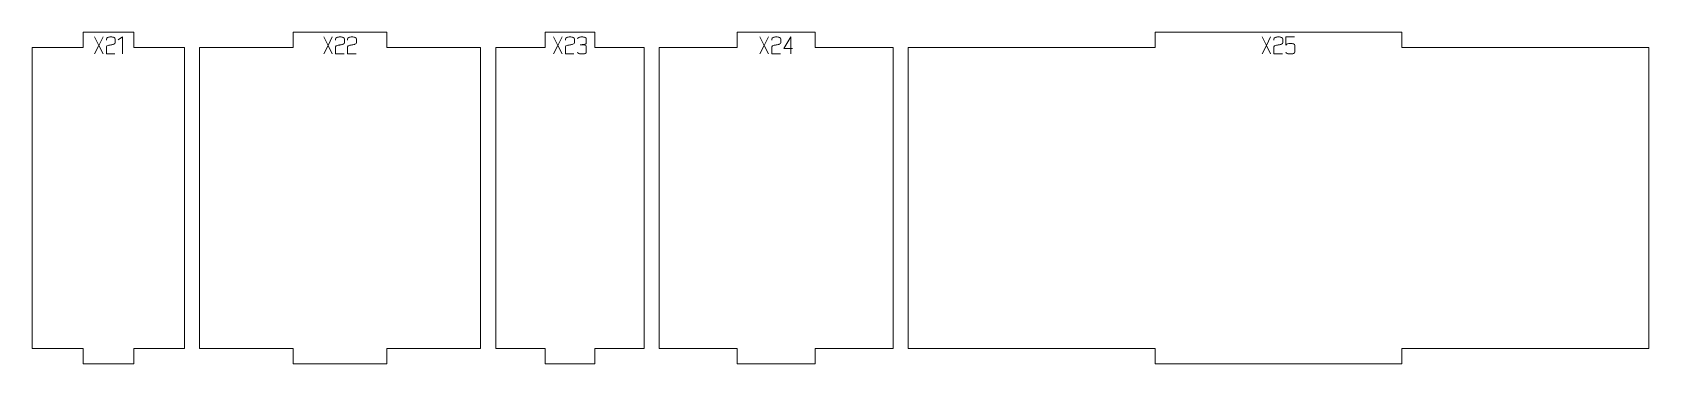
# Model space of a CAD drawing. Header units: centimetres. Extents: x -249 to 275, y -506 to 461.
# Drawn here: x 163.62 to 195.8, y -339.21 to -332.61 of the extents above; entities that cross this region are included whole.
import ezdxf

# ---------------------------------------------------------------- set-up
doc = ezdxf.new("R2010")
doc.units = ezdxf.units.CM
doc.header["$MEASUREMENT"] = 0
doc.layers.add('Capa 1', color=7, linetype='Continuous')

msp = doc.modelspace()

# ---------------------------------------------------------------- linework, layer by layer
at = {"layer": 'Capa 1', "color": 1, "lineweight": 9}
for points in [[(163.62475, -332.90868), (163.62475, -332.90868), (163.62475, -338.90868), (163.62475, -338.90868), (163.62475, -338.90868), (164.63491, -338.90868), (164.63491, -338.90868), (164.63491, -338.90868), (164.63491, -339.20868), (164.63491, -339.20868), (164.63491, -339.20868), (165.64508, -339.20868), (165.64508, -339.20868), (165.64508, -339.20868), (165.64508, -338.90868), (165.64508, -338.90868), (165.64508, -338.90868), (166.65524, -338.90868), (166.65524, -338.90868), (166.65524, -338.90868), (166.65524, -332.90868), (166.65524, -332.90868), (166.65524, -332.90868), (165.64508, -332.90868), (165.64508, -332.90868), (165.64508, -332.90868), (165.64508, -332.60868), (165.64508, -332.60868), (165.64508, -332.60868), (164.63491, -332.60868), (164.63491, -332.60868), (164.63491, -332.60868), (164.63491, -332.90868), (164.63491, -332.90868), (164.63491, -332.90868), (163.62475, -332.90868), (163.62475, -332.90868)], [(166.95524, -332.90868), (166.95524, -332.90868), (166.95524, -338.90868), (166.95524, -338.90868), (166.95524, -338.90868), (168.8197, -338.90868), (168.8197, -338.90868), (168.8197, -338.90868), (168.8197, -339.20868), (168.8197, -339.20868), (168.8197, -339.20868), (170.68417, -339.20868), (170.68417, -339.20868), (170.68417, -339.20868), (170.68417, -338.90868), (170.68417, -338.90868), (170.68417, -338.90868), (172.54863, -338.90868), (172.54863, -338.90868), (172.54863, -338.90868), (172.54863, -332.90868), (172.54863, -332.90868), (172.54863, -332.90868), (170.68417, -332.90868), (170.68417, -332.90868), (170.68417, -332.90868), (170.68417, -332.60868), (170.68417, -332.60868), (170.68417, -332.60868), (168.8197, -332.60868), (168.8197, -332.60868), (168.8197, -332.60868), (168.8197, -332.90868), (168.8197, -332.90868), (168.8197, -332.90868), (166.95524, -332.90868), (166.95524, -332.90868)], [(172.84863, -332.90868), (172.84863, -332.90868), (172.84863, -338.90868), (172.84863, -338.90868), (172.84863, -338.90868), (173.83439, -338.90868), (173.83439, -338.90868), (173.83439, -338.90868), (173.83439, -339.20868), (173.83439, -339.20868), (173.83439, -339.20868), (174.82015, -339.20868), (174.82015, -339.20868), (174.82015, -339.20868), (174.82015, -338.90868), (174.82015, -338.90868), (174.82015, -338.90868), (175.80591, -338.90868), (175.80591, -338.90868), (175.80591, -338.90868), (175.80591, -332.90868), (175.80591, -332.90868), (175.80591, -332.90868), (174.82015, -332.90868), (174.82015, -332.90868), (174.82015, -332.90868), (174.82015, -332.60868), (174.82015, -332.60868), (174.82015, -332.60868), (173.83439, -332.60868), (173.83439, -332.60868), (173.83439, -332.60868), (173.83439, -332.90868), (173.83439, -332.90868), (173.83439, -332.90868), (172.84863, -332.90868), (172.84863, -332.90868)], [(176.10591, -332.90868), (176.10591, -332.90868), (176.10591, -338.90868), (176.10591, -338.90868), (176.10591, -338.90868), (177.65744, -338.90868), (177.65744, -338.90868), (177.65744, -338.90868), (177.65744, -339.20868), (177.65744, -339.20868), (177.65744, -339.20868), (179.20897, -339.20868), (179.20897, -339.20868), (179.20897, -339.20868), (179.20897, -338.90868), (179.20897, -338.90868), (179.20897, -338.90868), (180.7605, -338.90868), (180.7605, -338.90868), (180.7605, -338.90868), (180.7605, -332.90868), (180.7605, -332.90868), (180.7605, -332.90868), (179.20897, -332.90868), (179.20897, -332.90868), (179.20897, -332.90868), (179.20897, -332.60868), (179.20897, -332.60868), (179.20897, -332.60868), (177.65744, -332.60868), (177.65744, -332.60868), (177.65744, -332.60868), (177.65744, -332.90868), (177.65744, -332.90868), (177.65744, -332.90868), (176.10591, -332.90868), (176.10591, -332.90868)], [(181.0605, -332.90868), (181.0605, -332.90868), (181.0605, -338.90868), (181.0605, -338.90868), (181.0605, -338.90868), (185.97421, -338.90868), (185.97421, -338.90868), (185.97421, -338.90868), (185.97421, -339.20868), (185.97421, -339.20868), (185.97421, -339.20868), (190.88791, -339.20868), (190.88791, -339.20868), (190.88791, -339.20868), (190.88791, -338.90868), (190.88791, -338.90868), (190.88791, -338.90868), (195.80161, -338.90868), (195.80161, -338.90868), (195.80161, -338.90868), (195.80161, -332.90868), (195.80161, -332.90868), (195.80161, -332.90868), (190.88791, -332.90868), (190.88791, -332.90868), (190.88791, -332.90868), (190.88791, -332.60868), (190.88791, -332.60868), (190.88791, -332.60868), (185.97421, -332.60868), (185.97421, -332.60868), (185.97421, -332.60868), (185.97421, -332.90868), (185.97421, -332.90868), (185.97421, -332.90868), (181.0605, -332.90868), (181.0605, -332.90868)]]:
    msp.add_open_spline(points, degree=3, knots=[0, 0, 0, 0, 0.08333333, 0.08333333, 0.08333333, 0.16666667, 0.16666667, 0.16666667, 0.25, 0.25, 0.25, 0.33333333, 0.33333333, 0.33333333, 0.41666667, 0.41666667, 0.41666667, 0.5, 0.5, 0.5, 0.58333333, 0.58333333, 0.58333333, 0.66666667, 0.66666667, 0.66666667, 0.75, 0.75, 0.75, 0.83333333, 0.83333333, 0.83333333, 0.91666667, 0.91666667, 0.91666667, 1, 1, 1, 1], dxfattribs=at)
at = {"layer": 'Capa 1', "color": 114, "lineweight": 9}
for points, knots in [([(164.94737, -332.87009), (164.94737, -332.87009), (165.03282, -333.04048), (165.03282, -333.04048), (165.03282, -333.04048), (164.94737, -332.87009), (164.94737, -332.87009), (164.94737, -332.87009), (164.86193, -333.04048), (164.86193, -333.04048), (164.86193, -333.04048), (164.94737, -332.87009), (164.94737, -332.87009), (164.94737, -332.87009), (164.86193, -332.6997), (164.86193, -332.6997), (164.86193, -332.6997), (164.94737, -332.87009), (164.94737, -332.87009), (164.94737, -332.87009), (165.03282, -332.6997), (165.03282, -332.6997), (165.03282, -332.6997), (164.94737, -332.87009), (164.94737, -332.87009)], [0, 0, 0, 0, 0.125, 0.125, 0.125, 0.25, 0.25, 0.25, 0.375, 0.375, 0.375, 0.5, 0.5, 0.5, 0.625, 0.625, 0.625, 0.75, 0.75, 0.75, 0.875, 0.875, 0.875, 1, 1, 1, 1]), ([(165.09851, -333.04048), (165.09851, -333.04048), (165.09851, -332.89775), (165.09851, -332.89775), (165.09949, -332.8849), (165.11118, -332.87503), (165.13357, -332.86811), (165.14279, -332.86745), (165.1516, -332.86638), (165.16, -332.8649), (165.16839, -332.86342), (165.17687, -332.86186), (165.18543, -332.86021), (165.20124, -332.85758), (165.21334, -332.85544), (165.22173, -332.85379), (165.23013, -332.85214), (165.23828, -332.85), (165.24618, -332.84737), (165.26659, -332.8398), (165.2768, -332.83008), (165.2768, -332.81823), (165.2768, -332.81823), (165.2768, -332.73773), (165.2768, -332.73773), (165.2768, -332.72719), (165.26832, -332.71822), (165.25137, -332.71081), (165.23441, -332.7034), (165.21325, -332.6997), (165.1879, -332.6997), (165.16255, -332.6997), (165.14139, -332.7034), (165.12444, -332.71081), (165.10748, -332.71822), (165.099, -332.72719), (165.099, -332.73773), (165.099, -332.73773), (165.099, -332.76193), (165.099, -332.76193), (165.099, -332.76193), (165.099, -332.73773), (165.099, -332.73773), (165.099, -332.72719), (165.10748, -332.71822), (165.12444, -332.71081), (165.14139, -332.7034), (165.16255, -332.6997), (165.1879, -332.6997), (165.21325, -332.6997), (165.23441, -332.7034), (165.25137, -332.71081), (165.26832, -332.71822), (165.2768, -332.72719), (165.2768, -332.73773), (165.2768, -332.73773), (165.2768, -332.81823), (165.2768, -332.81823), (165.2768, -332.83008), (165.26659, -332.8398), (165.24618, -332.84737), (165.23828, -332.85), (165.23013, -332.85214), (165.22173, -332.85379), (165.21334, -332.85544), (165.20124, -332.85758), (165.18543, -332.86021), (165.17687, -332.86186), (165.16839, -332.86342), (165.16, -332.8649), (165.1516, -332.86638), (165.14279, -332.86745), (165.13357, -332.86811), (165.11118, -332.87503), (165.09949, -332.8849), (165.09851, -332.89775), (165.09851, -332.89775), (165.09851, -333.04048), (165.09851, -333.04048), (165.09851, -333.04048), (165.26742, -333.04048), (165.26742, -333.04048), (165.26742, -333.04048), (165.09851, -333.04048), (165.09851, -333.04048)], [0, 0, 0, 0, 0.03571429, 0.03571429, 0.03571429, 0.07142857, 0.07142857, 0.07142857, 0.10714286, 0.10714286, 0.10714286, 0.14285714, 0.14285714, 0.14285714, 0.17857143, 0.17857143, 0.17857143, 0.21428571, 0.21428571, 0.21428571, 0.25, 0.25, 0.25, 0.28571429, 0.28571429, 0.28571429, 0.32142857, 0.32142857, 0.32142857, 0.35714286, 0.35714286, 0.35714286, 0.39285714, 0.39285714, 0.39285714, 0.42857143, 0.42857143, 0.42857143, 0.46428571, 0.46428571, 0.46428571, 0.5, 0.5, 0.5, 0.53571429, 0.53571429, 0.53571429, 0.57142857, 0.57142857, 0.57142857, 0.60714286, 0.60714286, 0.60714286, 0.64285714, 0.64285714, 0.64285714, 0.67857143, 0.67857143, 0.67857143, 0.71428571, 0.71428571, 0.71428571, 0.75, 0.75, 0.75, 0.78571429, 0.78571429, 0.78571429, 0.82142857, 0.82142857, 0.82142857, 0.85714286, 0.85714286, 0.85714286, 0.89285714, 0.89285714, 0.89285714, 0.92857143, 0.92857143, 0.92857143, 0.96428571, 0.96428571, 0.96428571, 1, 1, 1, 1]), ([(165.41806, -332.6992), (165.41806, -332.6992), (165.33607, -332.756), (165.33607, -332.756), (165.33607, -332.756), (165.41806, -332.6992), (165.41806, -332.6992), (165.41806, -332.6992), (165.41806, -333.04048), (165.41806, -333.04048), (165.41806, -333.04048), (165.41806, -332.6992), (165.41806, -332.6992)], [0, 0, 0, 0, 0.25, 0.25, 0.25, 0.5, 0.5, 0.5, 0.75, 0.75, 0.75, 1, 1, 1, 1]), ([(169.5114, -332.87009), (169.5114, -332.87009), (169.59685, -333.04048), (169.59685, -333.04048), (169.59685, -333.04048), (169.5114, -332.87009), (169.5114, -332.87009), (169.5114, -332.87009), (169.42596, -333.04048), (169.42596, -333.04048), (169.42596, -333.04048), (169.5114, -332.87009), (169.5114, -332.87009), (169.5114, -332.87009), (169.42596, -332.6997), (169.42596, -332.6997), (169.42596, -332.6997), (169.5114, -332.87009), (169.5114, -332.87009), (169.5114, -332.87009), (169.59685, -332.6997), (169.59685, -332.6997), (169.59685, -332.6997), (169.5114, -332.87009), (169.5114, -332.87009)], [0, 0, 0, 0, 0.125, 0.125, 0.125, 0.25, 0.25, 0.25, 0.375, 0.375, 0.375, 0.5, 0.5, 0.5, 0.625, 0.625, 0.625, 0.75, 0.75, 0.75, 0.875, 0.875, 0.875, 1, 1, 1, 1]), ([(169.66254, -333.04048), (169.66254, -333.04048), (169.66254, -332.89775), (169.66254, -332.89775), (169.66352, -332.8849), (169.67521, -332.87503), (169.6976, -332.86811), (169.70682, -332.86745), (169.71563, -332.86638), (169.72403, -332.8649), (169.73242, -332.86342), (169.7409, -332.86186), (169.74946, -332.86021), (169.76527, -332.85758), (169.77737, -332.85544), (169.78576, -332.85379), (169.79416, -332.85214), (169.80231, -332.85), (169.81021, -332.84737), (169.83062, -332.8398), (169.84083, -332.83008), (169.84083, -332.81823), (169.84083, -332.81823), (169.84083, -332.73773), (169.84083, -332.73773), (169.84083, -332.72719), (169.83235, -332.71822), (169.8154, -332.71081), (169.79844, -332.7034), (169.77728, -332.6997), (169.75193, -332.6997), (169.72658, -332.6997), (169.70542, -332.7034), (169.68847, -332.71081), (169.67151, -332.71822), (169.66303, -332.72719), (169.66303, -332.73773), (169.66303, -332.73773), (169.66303, -332.76193), (169.66303, -332.76193), (169.66303, -332.76193), (169.66303, -332.73773), (169.66303, -332.73773), (169.66303, -332.72719), (169.67151, -332.71822), (169.68847, -332.71081), (169.70542, -332.7034), (169.72658, -332.6997), (169.75193, -332.6997), (169.77728, -332.6997), (169.79844, -332.7034), (169.8154, -332.71081), (169.83235, -332.71822), (169.84083, -332.72719), (169.84083, -332.73773), (169.84083, -332.73773), (169.84083, -332.81823), (169.84083, -332.81823), (169.84083, -332.83008), (169.83062, -332.8398), (169.81021, -332.84737), (169.80231, -332.85), (169.79416, -332.85214), (169.78576, -332.85379), (169.77737, -332.85544), (169.76527, -332.85758), (169.74946, -332.86021), (169.7409, -332.86186), (169.73242, -332.86342), (169.72403, -332.8649), (169.71563, -332.86638), (169.70682, -332.86745), (169.6976, -332.86811), (169.67521, -332.87503), (169.66352, -332.8849), (169.66254, -332.89775), (169.66254, -332.89775), (169.66254, -333.04048), (169.66254, -333.04048), (169.66254, -333.04048), (169.83145, -333.04048), (169.83145, -333.04048), (169.83145, -333.04048), (169.66254, -333.04048), (169.66254, -333.04048)], [0, 0, 0, 0, 0.03571429, 0.03571429, 0.03571429, 0.07142857, 0.07142857, 0.07142857, 0.10714286, 0.10714286, 0.10714286, 0.14285714, 0.14285714, 0.14285714, 0.17857143, 0.17857143, 0.17857143, 0.21428571, 0.21428571, 0.21428571, 0.25, 0.25, 0.25, 0.28571429, 0.28571429, 0.28571429, 0.32142857, 0.32142857, 0.32142857, 0.35714286, 0.35714286, 0.35714286, 0.39285714, 0.39285714, 0.39285714, 0.42857143, 0.42857143, 0.42857143, 0.46428571, 0.46428571, 0.46428571, 0.5, 0.5, 0.5, 0.53571429, 0.53571429, 0.53571429, 0.57142857, 0.57142857, 0.57142857, 0.60714286, 0.60714286, 0.60714286, 0.64285714, 0.64285714, 0.64285714, 0.67857143, 0.67857143, 0.67857143, 0.71428571, 0.71428571, 0.71428571, 0.75, 0.75, 0.75, 0.78571429, 0.78571429, 0.78571429, 0.82142857, 0.82142857, 0.82142857, 0.85714286, 0.85714286, 0.85714286, 0.89285714, 0.89285714, 0.89285714, 0.92857143, 0.92857143, 0.92857143, 0.96428571, 0.96428571, 0.96428571, 1, 1, 1, 1]), ([(169.89961, -333.04048), (169.89961, -333.04048), (169.89961, -332.89775), (169.89961, -332.89775), (169.90059, -332.8849), (169.91228, -332.87503), (169.93467, -332.86811), (169.94389, -332.86745), (169.9527, -332.86638), (169.9611, -332.8649), (169.96949, -332.86342), (169.97797, -332.86186), (169.98653, -332.86021), (170.00234, -332.85758), (170.01444, -332.85544), (170.02283, -332.85379), (170.03123, -332.85214), (170.03938, -332.85), (170.04728, -332.84737), (170.06769, -332.8398), (170.0779, -332.83008), (170.0779, -332.81823), (170.0779, -332.81823), (170.0779, -332.73773), (170.0779, -332.73773), (170.0779, -332.72719), (170.06942, -332.71822), (170.05247, -332.71081), (170.03551, -332.7034), (170.01435, -332.6997), (169.989, -332.6997), (169.96365, -332.6997), (169.94249, -332.7034), (169.92554, -332.71081), (169.90858, -332.71822), (169.9001, -332.72719), (169.9001, -332.73773), (169.9001, -332.73773), (169.9001, -332.76193), (169.9001, -332.76193), (169.9001, -332.76193), (169.9001, -332.73773), (169.9001, -332.73773), (169.9001, -332.72719), (169.90858, -332.71822), (169.92554, -332.71081), (169.94249, -332.7034), (169.96365, -332.6997), (169.989, -332.6997), (170.01435, -332.6997), (170.03551, -332.7034), (170.05247, -332.71081), (170.06942, -332.71822), (170.0779, -332.72719), (170.0779, -332.73773), (170.0779, -332.73773), (170.0779, -332.81823), (170.0779, -332.81823), (170.0779, -332.83008), (170.06769, -332.8398), (170.04728, -332.84737), (170.03938, -332.85), (170.03123, -332.85214), (170.02283, -332.85379), (170.01444, -332.85544), (170.00234, -332.85758), (169.98653, -332.86021), (169.97797, -332.86186), (169.96949, -332.86342), (169.9611, -332.8649), (169.9527, -332.86638), (169.94389, -332.86745), (169.93467, -332.86811), (169.91228, -332.87503), (169.90059, -332.8849), (169.89961, -332.89775), (169.89961, -332.89775), (169.89961, -333.04048), (169.89961, -333.04048), (169.89961, -333.04048), (170.06852, -333.04048), (170.06852, -333.04048), (170.06852, -333.04048), (169.89961, -333.04048), (169.89961, -333.04048)], [0, 0, 0, 0, 0.03571429, 0.03571429, 0.03571429, 0.07142857, 0.07142857, 0.07142857, 0.10714286, 0.10714286, 0.10714286, 0.14285714, 0.14285714, 0.14285714, 0.17857143, 0.17857143, 0.17857143, 0.21428571, 0.21428571, 0.21428571, 0.25, 0.25, 0.25, 0.28571429, 0.28571429, 0.28571429, 0.32142857, 0.32142857, 0.32142857, 0.35714286, 0.35714286, 0.35714286, 0.39285714, 0.39285714, 0.39285714, 0.42857143, 0.42857143, 0.42857143, 0.46428571, 0.46428571, 0.46428571, 0.5, 0.5, 0.5, 0.53571429, 0.53571429, 0.53571429, 0.57142857, 0.57142857, 0.57142857, 0.60714286, 0.60714286, 0.60714286, 0.64285714, 0.64285714, 0.64285714, 0.67857143, 0.67857143, 0.67857143, 0.71428571, 0.71428571, 0.71428571, 0.75, 0.75, 0.75, 0.78571429, 0.78571429, 0.78571429, 0.82142857, 0.82142857, 0.82142857, 0.85714286, 0.85714286, 0.85714286, 0.89285714, 0.89285714, 0.89285714, 0.92857143, 0.92857143, 0.92857143, 0.96428571, 0.96428571, 0.96428571, 1, 1, 1, 1]), ([(174.08674, -332.87009), (174.08674, -332.87009), (174.17219, -333.04048), (174.17219, -333.04048), (174.17219, -333.04048), (174.08674, -332.87009), (174.08674, -332.87009), (174.08674, -332.87009), (174.0013, -333.04048), (174.0013, -333.04048), (174.0013, -333.04048), (174.08674, -332.87009), (174.08674, -332.87009), (174.08674, -332.87009), (174.0013, -332.6997), (174.0013, -332.6997), (174.0013, -332.6997), (174.08674, -332.87009), (174.08674, -332.87009), (174.08674, -332.87009), (174.17219, -332.6997), (174.17219, -332.6997), (174.17219, -332.6997), (174.08674, -332.87009), (174.08674, -332.87009)], [0, 0, 0, 0, 0.125, 0.125, 0.125, 0.25, 0.25, 0.25, 0.375, 0.375, 0.375, 0.5, 0.5, 0.5, 0.625, 0.625, 0.625, 0.75, 0.75, 0.75, 0.875, 0.875, 0.875, 1, 1, 1, 1]), ([(174.23788, -333.04048), (174.23788, -333.04048), (174.23788, -332.89775), (174.23788, -332.89775), (174.23886, -332.8849), (174.25055, -332.87503), (174.27294, -332.86811), (174.28216, -332.86745), (174.29097, -332.86638), (174.29937, -332.8649), (174.30776, -332.86342), (174.31624, -332.86186), (174.3248, -332.86021), (174.34061, -332.85758), (174.35271, -332.85544), (174.3611, -332.85379), (174.3695, -332.85214), (174.37765, -332.85), (174.38555, -332.84737), (174.40596, -332.8398), (174.41617, -332.83008), (174.41617, -332.81823), (174.41617, -332.81823), (174.41617, -332.73773), (174.41617, -332.73773), (174.41617, -332.72719), (174.40769, -332.71822), (174.39074, -332.71081), (174.37378, -332.7034), (174.35262, -332.6997), (174.32727, -332.6997), (174.30192, -332.6997), (174.28076, -332.7034), (174.26381, -332.71081), (174.24685, -332.71822), (174.23837, -332.72719), (174.23837, -332.73773), (174.23837, -332.73773), (174.23837, -332.76193), (174.23837, -332.76193), (174.23837, -332.76193), (174.23837, -332.73773), (174.23837, -332.73773), (174.23837, -332.72719), (174.24685, -332.71822), (174.26381, -332.71081), (174.28076, -332.7034), (174.30192, -332.6997), (174.32727, -332.6997), (174.35262, -332.6997), (174.37378, -332.7034), (174.39074, -332.71081), (174.40769, -332.71822), (174.41617, -332.72719), (174.41617, -332.73773), (174.41617, -332.73773), (174.41617, -332.81823), (174.41617, -332.81823), (174.41617, -332.83008), (174.40596, -332.8398), (174.38555, -332.84737), (174.37765, -332.85), (174.3695, -332.85214), (174.3611, -332.85379), (174.35271, -332.85544), (174.34061, -332.85758), (174.3248, -332.86021), (174.31624, -332.86186), (174.30776, -332.86342), (174.29937, -332.8649), (174.29097, -332.86638), (174.28216, -332.86745), (174.27294, -332.86811), (174.25055, -332.87503), (174.23886, -332.8849), (174.23788, -332.89775), (174.23788, -332.89775), (174.23788, -333.04048), (174.23788, -333.04048), (174.23788, -333.04048), (174.40679, -333.04048), (174.40679, -333.04048), (174.40679, -333.04048), (174.23788, -333.04048), (174.23788, -333.04048)], [0, 0, 0, 0, 0.03571429, 0.03571429, 0.03571429, 0.07142857, 0.07142857, 0.07142857, 0.10714286, 0.10714286, 0.10714286, 0.14285714, 0.14285714, 0.14285714, 0.17857143, 0.17857143, 0.17857143, 0.21428571, 0.21428571, 0.21428571, 0.25, 0.25, 0.25, 0.28571429, 0.28571429, 0.28571429, 0.32142857, 0.32142857, 0.32142857, 0.35714286, 0.35714286, 0.35714286, 0.39285714, 0.39285714, 0.39285714, 0.42857143, 0.42857143, 0.42857143, 0.46428571, 0.46428571, 0.46428571, 0.5, 0.5, 0.5, 0.53571429, 0.53571429, 0.53571429, 0.57142857, 0.57142857, 0.57142857, 0.60714286, 0.60714286, 0.60714286, 0.64285714, 0.64285714, 0.64285714, 0.67857143, 0.67857143, 0.67857143, 0.71428571, 0.71428571, 0.71428571, 0.75, 0.75, 0.75, 0.78571429, 0.78571429, 0.78571429, 0.82142857, 0.82142857, 0.82142857, 0.85714286, 0.85714286, 0.85714286, 0.89285714, 0.89285714, 0.89285714, 0.92857143, 0.92857143, 0.92857143, 0.96428571, 0.96428571, 0.96428571, 1, 1, 1, 1]), ([(174.56434, -333.04048), (174.53899, -333.04048), (174.51783, -333.03678), (174.50088, -333.02937), (174.48392, -333.02196), (174.47544, -333.01299), (174.47544, -333.00245), (174.47544, -333.01299), (174.48392, -333.02196), (174.50088, -333.02937), (174.51783, -333.03678), (174.53899, -333.04048), (174.56434, -333.04048), (174.58969, -333.04048), (174.61085, -333.03678), (174.62781, -333.02937), (174.64476, -333.02196), (174.65324, -333.01299), (174.65324, -333.00245), (174.65324, -333.00245), (174.65324, -332.89133), (174.65324, -332.89133), (174.65324, -332.88244), (174.64715, -332.8747), (174.63497, -332.86811), (174.62278, -332.86153), (174.58706, -332.85708), (174.52779, -332.85478), (174.58673, -332.85116), (174.62213, -332.84688), (174.63398, -332.84194), (174.64583, -332.837), (174.65225, -332.82893), (174.65324, -332.81774), (174.65324, -332.81774), (174.65324, -332.73773), (174.65324, -332.73773), (174.65324, -332.72719), (174.64476, -332.71822), (174.62781, -332.71081), (174.61085, -332.7034), (174.58969, -332.6997), (174.56434, -332.6997), (174.53899, -332.6997), (174.51783, -332.7034), (174.50088, -332.71081), (174.48392, -332.71822), (174.47544, -332.72719), (174.47544, -332.73773), (174.47544, -332.72719), (174.48392, -332.71822), (174.50088, -332.71081), (174.51783, -332.7034), (174.53899, -332.6997), (174.56434, -332.6997), (174.58969, -332.6997), (174.61085, -332.7034), (174.62781, -332.71081), (174.64476, -332.71822), (174.65324, -332.72719), (174.65324, -332.73773), (174.65324, -332.73773), (174.65324, -332.81774), (174.65324, -332.81774), (174.65225, -332.82893), (174.64583, -332.837), (174.63398, -332.84194), (174.62213, -332.84688), (174.58673, -332.85116), (174.52779, -332.85478), (174.58706, -332.85708), (174.62278, -332.86153), (174.63497, -332.86811), (174.64715, -332.8747), (174.65324, -332.88244), (174.65324, -332.89133), (174.65324, -332.89133), (174.65324, -333.00245), (174.65324, -333.00245), (174.65324, -333.01299), (174.64476, -333.02196), (174.62781, -333.02937), (174.61085, -333.03678), (174.58969, -333.04048), (174.56434, -333.04048)], [0, 0, 0, 0, 0.03571429, 0.03571429, 0.03571429, 0.07142857, 0.07142857, 0.07142857, 0.10714286, 0.10714286, 0.10714286, 0.14285714, 0.14285714, 0.14285714, 0.17857143, 0.17857143, 0.17857143, 0.21428571, 0.21428571, 0.21428571, 0.25, 0.25, 0.25, 0.28571429, 0.28571429, 0.28571429, 0.32142857, 0.32142857, 0.32142857, 0.35714286, 0.35714286, 0.35714286, 0.39285714, 0.39285714, 0.39285714, 0.42857143, 0.42857143, 0.42857143, 0.46428571, 0.46428571, 0.46428571, 0.5, 0.5, 0.5, 0.53571429, 0.53571429, 0.53571429, 0.57142857, 0.57142857, 0.57142857, 0.60714286, 0.60714286, 0.60714286, 0.64285714, 0.64285714, 0.64285714, 0.67857143, 0.67857143, 0.67857143, 0.71428571, 0.71428571, 0.71428571, 0.75, 0.75, 0.75, 0.78571429, 0.78571429, 0.78571429, 0.82142857, 0.82142857, 0.82142857, 0.85714286, 0.85714286, 0.85714286, 0.89285714, 0.89285714, 0.89285714, 0.92857143, 0.92857143, 0.92857143, 0.96428571, 0.96428571, 0.96428571, 1, 1, 1, 1]), ([(178.19564, -332.87009), (178.19564, -332.87009), (178.28109, -333.04048), (178.28109, -333.04048), (178.28109, -333.04048), (178.19564, -332.87009), (178.19564, -332.87009), (178.19564, -332.87009), (178.1102, -333.04048), (178.1102, -333.04048), (178.1102, -333.04048), (178.19564, -332.87009), (178.19564, -332.87009), (178.19564, -332.87009), (178.1102, -332.6997), (178.1102, -332.6997), (178.1102, -332.6997), (178.19564, -332.87009), (178.19564, -332.87009), (178.19564, -332.87009), (178.28109, -332.6997), (178.28109, -332.6997), (178.28109, -332.6997), (178.19564, -332.87009), (178.19564, -332.87009)], [0, 0, 0, 0, 0.125, 0.125, 0.125, 0.25, 0.25, 0.25, 0.375, 0.375, 0.375, 0.5, 0.5, 0.5, 0.625, 0.625, 0.625, 0.75, 0.75, 0.75, 0.875, 0.875, 0.875, 1, 1, 1, 1]), ([(178.34678, -333.04048), (178.34678, -333.04048), (178.34678, -332.89775), (178.34678, -332.89775), (178.34776, -332.8849), (178.35945, -332.87503), (178.38184, -332.86811), (178.39106, -332.86745), (178.39987, -332.86638), (178.40827, -332.8649), (178.41666, -332.86342), (178.42514, -332.86186), (178.4337, -332.86021), (178.44951, -332.85758), (178.46161, -332.85544), (178.47, -332.85379), (178.4784, -332.85214), (178.48655, -332.85), (178.49445, -332.84737), (178.51486, -332.8398), (178.52507, -332.83008), (178.52507, -332.81823), (178.52507, -332.81823), (178.52507, -332.73773), (178.52507, -332.73773), (178.52507, -332.72719), (178.51659, -332.71822), (178.49964, -332.71081), (178.48268, -332.7034), (178.46152, -332.6997), (178.43617, -332.6997), (178.41082, -332.6997), (178.38966, -332.7034), (178.37271, -332.71081), (178.35575, -332.71822), (178.34727, -332.72719), (178.34727, -332.73773), (178.34727, -332.73773), (178.34727, -332.76193), (178.34727, -332.76193), (178.34727, -332.76193), (178.34727, -332.73773), (178.34727, -332.73773), (178.34727, -332.72719), (178.35575, -332.71822), (178.37271, -332.71081), (178.38966, -332.7034), (178.41082, -332.6997), (178.43617, -332.6997), (178.46152, -332.6997), (178.48268, -332.7034), (178.49964, -332.71081), (178.51659, -332.71822), (178.52507, -332.72719), (178.52507, -332.73773), (178.52507, -332.73773), (178.52507, -332.81823), (178.52507, -332.81823), (178.52507, -332.83008), (178.51486, -332.8398), (178.49445, -332.84737), (178.48655, -332.85), (178.4784, -332.85214), (178.47, -332.85379), (178.46161, -332.85544), (178.44951, -332.85758), (178.4337, -332.86021), (178.42514, -332.86186), (178.41666, -332.86342), (178.40827, -332.8649), (178.39987, -332.86638), (178.39106, -332.86745), (178.38184, -332.86811), (178.35945, -332.87503), (178.34776, -332.8849), (178.34678, -332.89775), (178.34678, -332.89775), (178.34678, -333.04048), (178.34678, -333.04048), (178.34678, -333.04048), (178.51569, -333.04048), (178.51569, -333.04048), (178.51569, -333.04048), (178.34678, -333.04048), (178.34678, -333.04048)], [0, 0, 0, 0, 0.03571429, 0.03571429, 0.03571429, 0.07142857, 0.07142857, 0.07142857, 0.10714286, 0.10714286, 0.10714286, 0.14285714, 0.14285714, 0.14285714, 0.17857143, 0.17857143, 0.17857143, 0.21428571, 0.21428571, 0.21428571, 0.25, 0.25, 0.25, 0.28571429, 0.28571429, 0.28571429, 0.32142857, 0.32142857, 0.32142857, 0.35714286, 0.35714286, 0.35714286, 0.39285714, 0.39285714, 0.39285714, 0.42857143, 0.42857143, 0.42857143, 0.46428571, 0.46428571, 0.46428571, 0.5, 0.5, 0.5, 0.53571429, 0.53571429, 0.53571429, 0.57142857, 0.57142857, 0.57142857, 0.60714286, 0.60714286, 0.60714286, 0.64285714, 0.64285714, 0.64285714, 0.67857143, 0.67857143, 0.67857143, 0.71428571, 0.71428571, 0.71428571, 0.75, 0.75, 0.75, 0.78571429, 0.78571429, 0.78571429, 0.82142857, 0.82142857, 0.82142857, 0.85714286, 0.85714286, 0.85714286, 0.89285714, 0.89285714, 0.89285714, 0.92857143, 0.92857143, 0.92857143, 0.96428571, 0.96428571, 0.96428571, 1, 1, 1, 1]), ([(178.72411, -332.92787), (178.72411, -332.92787), (178.72411, -332.6992), (178.72411, -332.6992), (178.72411, -332.6992), (178.58434, -332.92787), (178.58434, -332.92787), (178.58434, -332.92787), (178.72411, -332.92787), (178.72411, -332.92787)], [0, 0, 0, 0, 0.33333333, 0.33333333, 0.33333333, 0.66666667, 0.66666667, 0.66666667, 1, 1, 1, 1]), ([(178.72411, -332.92787), (178.72411, -332.92787), (178.72411, -333.04048), (178.72411, -333.04048), (178.72411, -333.04048), (178.72411, -332.92787), (178.72411, -332.92787), (178.72411, -332.92787), (178.58434, -332.92787), (178.58434, -332.92787), (178.58434, -332.92787), (178.72411, -332.6992), (178.72411, -332.6992), (178.72411, -332.6992), (178.72411, -332.92787), (178.72411, -332.92787), (178.72411, -332.92787), (178.75621, -332.92787), (178.75621, -332.92787), (178.75621, -332.92787), (178.72411, -332.92787), (178.72411, -332.92787)], [0, 0, 0, 0, 0.14285714, 0.14285714, 0.14285714, 0.28571429, 0.28571429, 0.28571429, 0.42857143, 0.42857143, 0.42857143, 0.57142857, 0.57142857, 0.57142857, 0.71428571, 0.71428571, 0.71428571, 0.85714286, 0.85714286, 0.85714286, 1, 1, 1, 1]), ([(188.19052, -332.87009), (188.19052, -332.87009), (188.27597, -333.04048), (188.27597, -333.04048), (188.27597, -333.04048), (188.19052, -332.87009), (188.19052, -332.87009), (188.19052, -332.87009), (188.10508, -333.04048), (188.10508, -333.04048), (188.10508, -333.04048), (188.19052, -332.87009), (188.19052, -332.87009), (188.19052, -332.87009), (188.10508, -332.6997), (188.10508, -332.6997), (188.10508, -332.6997), (188.19052, -332.87009), (188.19052, -332.87009), (188.19052, -332.87009), (188.27597, -332.6997), (188.27597, -332.6997), (188.27597, -332.6997), (188.19052, -332.87009), (188.19052, -332.87009)], [0, 0, 0, 0, 0.125, 0.125, 0.125, 0.25, 0.25, 0.25, 0.375, 0.375, 0.375, 0.5, 0.5, 0.5, 0.625, 0.625, 0.625, 0.75, 0.75, 0.75, 0.875, 0.875, 0.875, 1, 1, 1, 1]), ([(188.34166, -333.04048), (188.34166, -333.04048), (188.34166, -332.89775), (188.34166, -332.89775), (188.34264, -332.8849), (188.35433, -332.87503), (188.37672, -332.86811), (188.38594, -332.86745), (188.39475, -332.86638), (188.40315, -332.8649), (188.41154, -332.86342), (188.42002, -332.86186), (188.42858, -332.86021), (188.44439, -332.85758), (188.45649, -332.85544), (188.46488, -332.85379), (188.47328, -332.85214), (188.48143, -332.85), (188.48933, -332.84737), (188.50974, -332.8398), (188.51995, -332.83008), (188.51995, -332.81823), (188.51995, -332.81823), (188.51995, -332.73773), (188.51995, -332.73773), (188.51995, -332.72719), (188.51147, -332.71822), (188.49452, -332.71081), (188.47756, -332.7034), (188.4564, -332.6997), (188.43105, -332.6997), (188.4057, -332.6997), (188.38454, -332.7034), (188.36759, -332.71081), (188.35063, -332.71822), (188.34215, -332.72719), (188.34215, -332.73773), (188.34215, -332.73773), (188.34215, -332.76193), (188.34215, -332.76193), (188.34215, -332.76193), (188.34215, -332.73773), (188.34215, -332.73773), (188.34215, -332.72719), (188.35063, -332.71822), (188.36759, -332.71081), (188.38454, -332.7034), (188.4057, -332.6997), (188.43105, -332.6997), (188.4564, -332.6997), (188.47756, -332.7034), (188.49452, -332.71081), (188.51147, -332.71822), (188.51995, -332.72719), (188.51995, -332.73773), (188.51995, -332.73773), (188.51995, -332.81823), (188.51995, -332.81823), (188.51995, -332.83008), (188.50974, -332.8398), (188.48933, -332.84737), (188.48143, -332.85), (188.47328, -332.85214), (188.46488, -332.85379), (188.45649, -332.85544), (188.44439, -332.85758), (188.42858, -332.86021), (188.42002, -332.86186), (188.41154, -332.86342), (188.40315, -332.8649), (188.39475, -332.86638), (188.38594, -332.86745), (188.37672, -332.86811), (188.35433, -332.87503), (188.34264, -332.8849), (188.34166, -332.89775), (188.34166, -332.89775), (188.34166, -333.04048), (188.34166, -333.04048), (188.34166, -333.04048), (188.51057, -333.04048), (188.51057, -333.04048), (188.51057, -333.04048), (188.34166, -333.04048), (188.34166, -333.04048)], [0, 0, 0, 0, 0.03571429, 0.03571429, 0.03571429, 0.07142857, 0.07142857, 0.07142857, 0.10714286, 0.10714286, 0.10714286, 0.14285714, 0.14285714, 0.14285714, 0.17857143, 0.17857143, 0.17857143, 0.21428571, 0.21428571, 0.21428571, 0.25, 0.25, 0.25, 0.28571429, 0.28571429, 0.28571429, 0.32142857, 0.32142857, 0.32142857, 0.35714286, 0.35714286, 0.35714286, 0.39285714, 0.39285714, 0.39285714, 0.42857143, 0.42857143, 0.42857143, 0.46428571, 0.46428571, 0.46428571, 0.5, 0.5, 0.5, 0.53571429, 0.53571429, 0.53571429, 0.57142857, 0.57142857, 0.57142857, 0.60714286, 0.60714286, 0.60714286, 0.64285714, 0.64285714, 0.64285714, 0.67857143, 0.67857143, 0.67857143, 0.71428571, 0.71428571, 0.71428571, 0.75, 0.75, 0.75, 0.78571429, 0.78571429, 0.78571429, 0.82142857, 0.82142857, 0.82142857, 0.85714286, 0.85714286, 0.85714286, 0.89285714, 0.89285714, 0.89285714, 0.92857143, 0.92857143, 0.92857143, 0.96428571, 0.96428571, 0.96428571, 1, 1, 1, 1]), ([(188.66812, -333.04048), (188.64277, -333.04048), (188.62161, -333.03678), (188.60466, -333.02937), (188.5877, -333.02196), (188.57922, -333.01299), (188.57922, -333.00245), (188.57922, -333.01299), (188.5877, -333.02196), (188.60466, -333.02937), (188.62161, -333.03678), (188.64277, -333.04048), (188.66812, -333.04048), (188.69347, -333.04048), (188.71463, -333.03678), (188.73159, -333.02937), (188.74854, -333.02196), (188.75702, -333.01299), (188.75702, -333.00245), (188.75702, -333.00245), (188.75702, -332.86712), (188.75702, -332.86712), (188.75702, -332.85659), (188.74854, -332.84762), (188.73159, -332.84021), (188.71463, -332.8328), (188.69347, -332.8291), (188.66812, -332.8291), (188.64507, -332.83107), (188.62729, -332.8337), (188.61478, -332.837), (188.60227, -332.84029), (188.59041, -332.85033), (188.57922, -332.86712), (188.57922, -332.86712), (188.57922, -332.6997), (188.57922, -332.6997), (188.57922, -332.6997), (188.75109, -332.6997), (188.75109, -332.6997), (188.75109, -332.6997), (188.57922, -332.6997), (188.57922, -332.6997), (188.57922, -332.6997), (188.57922, -332.86712), (188.57922, -332.86712), (188.59041, -332.85033), (188.60227, -332.84029), (188.61478, -332.837), (188.62729, -332.8337), (188.64507, -332.83107), (188.66812, -332.8291), (188.69347, -332.8291), (188.71463, -332.8328), (188.73159, -332.84021), (188.74854, -332.84762), (188.75702, -332.85659), (188.75702, -332.86712), (188.75702, -332.86712), (188.75702, -333.00245), (188.75702, -333.00245), (188.75702, -333.01299), (188.74854, -333.02196), (188.73159, -333.02937), (188.71463, -333.03678), (188.69347, -333.04048), (188.66812, -333.04048)], [0, 0, 0, 0, 0.04545455, 0.04545455, 0.04545455, 0.09090909, 0.09090909, 0.09090909, 0.13636364, 0.13636364, 0.13636364, 0.18181818, 0.18181818, 0.18181818, 0.22727273, 0.22727273, 0.22727273, 0.27272727, 0.27272727, 0.27272727, 0.31818182, 0.31818182, 0.31818182, 0.36363636, 0.36363636, 0.36363636, 0.40909091, 0.40909091, 0.40909091, 0.45454545, 0.45454545, 0.45454545, 0.5, 0.5, 0.5, 0.54545455, 0.54545455, 0.54545455, 0.59090909, 0.59090909, 0.59090909, 0.63636364, 0.63636364, 0.63636364, 0.68181818, 0.68181818, 0.68181818, 0.72727273, 0.72727273, 0.72727273, 0.77272727, 0.77272727, 0.77272727, 0.81818182, 0.81818182, 0.81818182, 0.86363636, 0.86363636, 0.86363636, 0.90909091, 0.90909091, 0.90909091, 0.95454545, 0.95454545, 0.95454545, 1, 1, 1, 1])]:
    msp.add_open_spline(points, degree=3, knots=knots, dxfattribs=at)

doc.saveas('drawing.dxf')
